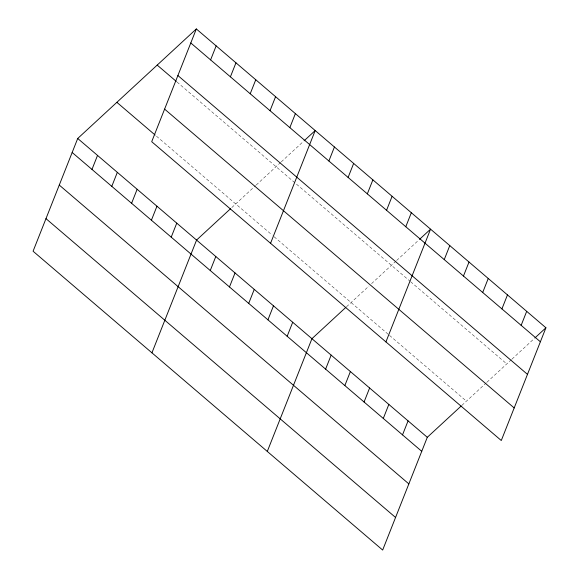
<?xml version="1.0" encoding="UTF-8"?>
<svg xmlns="http://www.w3.org/2000/svg" width="579" height="579" viewBox="0 0 579 579"><rect width="100%" height="100%" fill="white"/><g stroke="black" fill="none" stroke-linecap="round" stroke-linejoin="round"><path stroke-width="0.43" stroke-dasharray="2.9 2.17" d="M231.803 207.55L255.563 185.613M256.207 185.019L280.62 162.475M281.271 161.874L303.454 141.392M346.517 306.761L369.011 285.997M371.566 283.63L395.985 261.093M396.637 260.485L418.82 240.003M461.876 405.372L486.288 382.835M486.932 382.241L511.344 359.704M511.995 359.103L534.178 338.621M177.008 82.03L409.954 281.155M410.641 281.741L506.777 363.916M156.482 136.203L272.116 235.045M274.171 236.804L388.162 334.242M389.537 335.415L466.442 401.16"/><path stroke-width="0.87" d="M196.339 28.95L151.705 141.696L501.284 440.525L545.925 327.779L196.339 28.95L77.716 138.475L33.075 251.221L382.661 550.05L427.295 437.304L461.224 405.98M91.981 169.423L97.525 155.411M111.79 186.351L117.334 172.347M131.599 203.287L137.143 189.275M210.604 59.89L216.155 45.886M151.409 220.223L156.952 206.211M230.413 76.826L235.964 62.814M171.218 237.151L176.761 223.147M250.222 93.762L255.773 79.75M151.937 352.828L196.571 240.075L230.5 208.751M270.031 110.698L275.582 96.686M210.257 270.523L215.801 256.511M289.84 127.626L295.391 113.614M229.479 286.96L235.031 272.948M270.559 243.296L315.2 130.55L304.105 140.791M248.709 303.396L254.253 289.384M328.879 160.998L334.43 146.986M267.932 319.832L273.483 305.821M348.109 177.435L353.653 163.423M287.162 336.269L292.706 322.257M367.332 193.871L372.883 179.859M267.295 451.439L311.936 338.693L345.866 307.362M386.562 210.3L392.106 196.295M325.615 369.134L331.159 355.122M405.785 226.736L411.336 212.725M344.845 385.571L350.389 371.559M385.925 341.914L430.559 229.161L419.471 239.402M364.068 402.007L369.619 387.995M444.245 259.609L449.789 245.597M383.298 418.443L388.842 404.431M463.468 276.045L469.019 262.034M402.521 434.88L408.072 420.868M482.698 292.482L488.242 278.47M501.921 308.918L507.472 294.906M521.151 325.347L526.695 311.343M534.83 338.013L545.925 327.779M190.795 42.962L540.381 341.784M177.898 75.545L527.476 374.367M157.198 65.094L176.32 81.444M164.602 109.113L514.188 407.942M116.864 102.331L155.114 135.03M77.716 138.475L427.295 437.304M72.165 152.487L421.751 451.316M59.268 185.07L408.846 483.899M45.973 218.638L395.558 517.467"/></g></svg>
